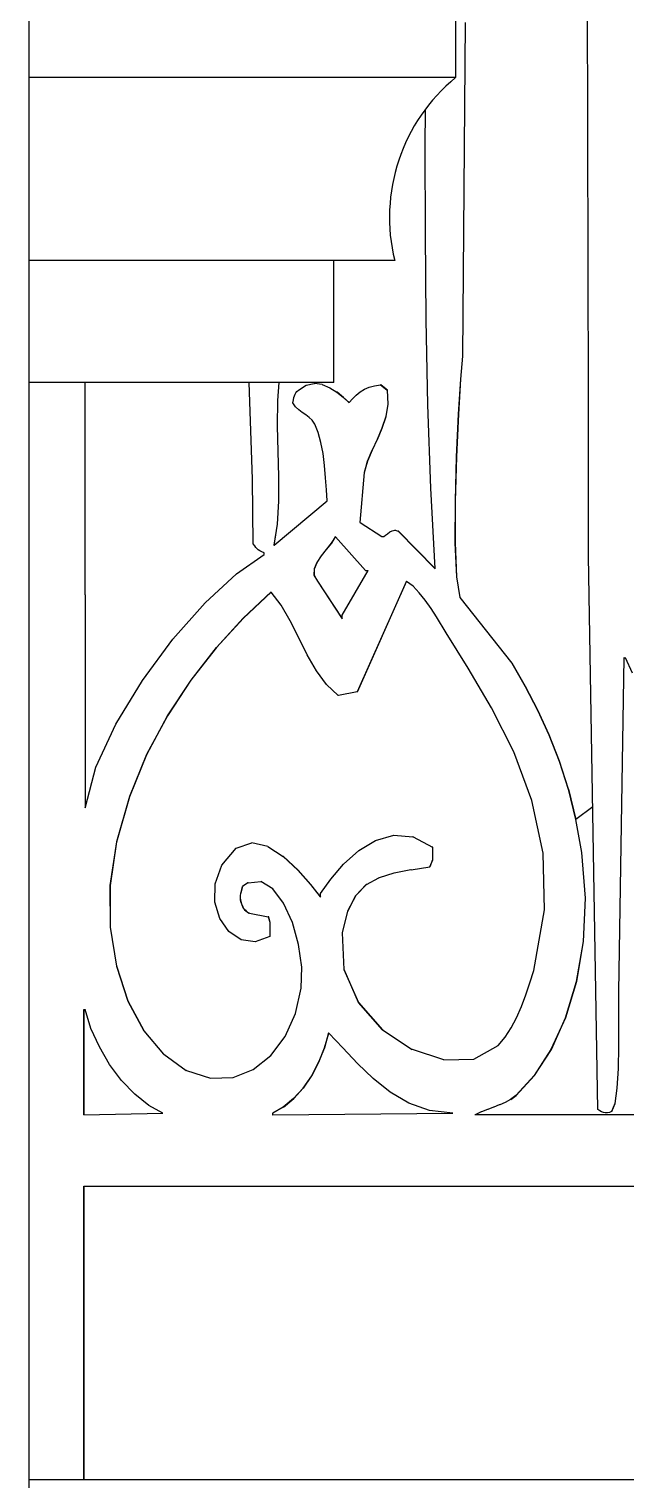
# Model space of a CAD drawing. Header units: inches. Extents: x 1397 to 20304, y -27267 to -746.
# Drawn here: x 14226.23 to 14231.13, y -21077.11 to -21065.21 of the extents above; entities that cross this region are included whole.
import ezdxf

# ---------------------------------------------------------------- set-up
doc = ezdxf.new("R2010")
doc.units = ezdxf.units.IN
doc.header["$LTSCALE"] = 17
doc.header["$MEASUREMENT"] = 0
doc.layers.add('25 BOT BAR', color=12, linetype='Continuous', lineweight=25)

msp = doc.modelspace()

# ---------------------------------------------------------------- linework, layer by layer
for p, q in [((14226.234, -21077.111), (14226.234, -21053.111)), ((14230.823, -21068.233), (14230.811, -21063.08)), ((14229.813, -21065.159), (14229.791, -21067.896)), ((14229.793, -21067.896), (14229.815, -21065.159)), ((14229.485, -21066.18), (14229.486, -21065.871)), ((14229.486, -21066.89), (14229.485, -21066.18)), ((14229.491, -21067.596), (14229.486, -21066.89)), ((14229.505, -21068.294), (14229.491, -21067.596)), ((14229.791, -21067.896), (14229.774, -21068.083)), ((14229.776, -21068.083), (14229.793, -21067.896)), ((14229.793, -21067.896), (14229.791, -21067.896)), ((14226.692, -21068.111), (14226.694, -21071.6)), ((14226.696, -21071.592), (14226.694, -21068.111)), ((14228.048, -21068.35), (14228.04, -21068.111)), ((14228.283, -21068.111), (14228.273, -21068.26)), ((14228.275, -21068.26), (14228.285, -21068.111)), ((14229.774, -21068.083), (14229.756, -21068.372)), ((14229.758, -21068.372), (14229.776, -21068.083)), ((14229.776, -21068.083), (14229.774, -21068.083)), ((14228.403, -21068.253), (14228.407, -21068.234)), ((14228.407, -21068.234), (14228.411, -21068.22)), ((14228.411, -21068.22), (14228.416, -21068.208)), ((14228.416, -21068.208), (14228.423, -21068.197)), ((14228.423, -21068.197), (14228.432, -21068.186)), ((14228.432, -21068.186), (14228.444, -21068.174)), ((14228.444, -21068.174), (14228.508, -21068.133)), ((14228.508, -21068.133), (14228.573, -21068.119)), ((14228.575, -21068.119), (14228.573, -21068.119)), ((14228.573, -21068.119), (14228.575, -21068.12)), ((14228.575, -21068.119), (14228.575, -21068.12)), ((14228.638, -21068.128), (14228.575, -21068.119)), ((14228.64, -21068.128), (14228.638, -21068.128)), ((14228.64, -21068.128), (14228.701, -21068.154)), ((14228.703, -21068.154), (14228.701, -21068.154)), ((14228.703, -21068.154), (14228.76, -21068.191)), ((14228.762, -21068.191), (14228.76, -21068.191)), ((14228.76, -21068.191), (14228.813, -21068.233)), ((14228.815, -21068.233), (14228.762, -21068.191)), ((14228.815, -21068.233), (14228.813, -21068.233)), ((14228.813, -21068.233), (14228.859, -21068.277)), ((14228.86, -21068.276), (14228.815, -21068.233)), ((14228.888, -21068.244), (14228.918, -21068.215)), ((14228.918, -21068.215), (14228.95, -21068.189)), ((14228.95, -21068.189), (14228.986, -21068.167)), ((14228.986, -21068.167), (14229.025, -21068.15)), ((14229.025, -21068.15), (14229.069, -21068.138)), ((14229.069, -21068.138), (14229.117, -21068.131)), ((14229.117, -21068.131), (14229.173, -21068.174)), ((14229.12, -21068.131), (14229.117, -21068.131)), ((14229.176, -21068.174), (14229.12, -21068.131)), ((14229.173, -21068.174), (14229.177, -21068.288)), ((14229.176, -21068.174), (14229.173, -21068.174)), ((14229.18, -21068.288), (14229.176, -21068.174)), ((14230.823, -21069.536), (14230.823, -21068.233)), ((14228.066, -21068.904), (14228.048, -21068.35)), ((14228.273, -21068.26), (14228.27, -21068.467)), ((14228.275, -21068.26), (14228.273, -21068.26)), ((14228.273, -21068.467), (14228.275, -21068.26)), ((14228.399, -21068.277), (14228.403, -21068.253)), ((14228.421, -21068.31), (14228.399, -21068.277)), ((14228.447, -21068.336), (14228.421, -21068.31)), ((14228.475, -21068.357), (14228.447, -21068.336)), ((14228.859, -21068.277), (14228.86, -21068.276)), ((14228.86, -21068.276), (14228.888, -21068.244)), ((14229.177, -21068.288), (14229.161, -21068.391)), ((14229.163, -21068.391), (14229.18, -21068.288)), ((14229.18, -21068.288), (14229.177, -21068.288)), ((14229.529, -21068.977), (14229.505, -21068.294)), ((14228.27, -21068.467), (14228.275, -21068.676)), ((14228.273, -21068.467), (14228.27, -21068.467)), ((14228.277, -21068.676), (14228.273, -21068.467)), ((14228.504, -21068.377), (14228.475, -21068.357)), ((14228.532, -21068.397), (14228.504, -21068.377)), ((14228.557, -21068.421), (14228.532, -21068.397)), ((14228.579, -21068.453), (14228.557, -21068.421)), ((14228.607, -21068.52), (14228.579, -21068.453)), ((14229.161, -21068.391), (14229.129, -21068.487)), ((14229.131, -21068.487), (14229.163, -21068.391)), ((14229.163, -21068.391), (14229.161, -21068.391)), ((14229.756, -21068.372), (14229.74, -21068.72)), ((14229.742, -21068.72), (14229.758, -21068.372)), ((14229.758, -21068.372), (14229.756, -21068.372)), ((14228.629, -21068.602), (14228.607, -21068.52)), ((14229.09, -21068.578), (14229.048, -21068.667)), ((14229.05, -21068.667), (14229.092, -21068.578)), ((14229.129, -21068.487), (14229.09, -21068.578)), ((14229.092, -21068.578), (14229.09, -21068.578)), ((14229.092, -21068.578), (14229.131, -21068.487)), ((14229.131, -21068.487), (14229.129, -21068.487)), ((14228.277, -21068.676), (14228.275, -21068.676)), ((14228.275, -21068.676), (14228.28, -21068.883)), ((14228.283, -21068.883), (14228.277, -21068.676)), ((14228.646, -21068.694), (14228.629, -21068.602)), ((14228.658, -21068.793), (14228.646, -21068.694)), ((14229.048, -21068.667), (14229.01, -21068.756)), ((14229.012, -21068.756), (14229.05, -21068.667)), ((14229.05, -21068.667), (14229.048, -21068.667)), ((14228.667, -21068.893), (14228.658, -21068.793)), ((14229.01, -21068.756), (14228.983, -21068.848)), ((14228.985, -21068.848), (14229.012, -21068.756)), ((14229.012, -21068.756), (14229.01, -21068.756)), ((14229.74, -21068.72), (14229.73, -21069.085)), ((14229.732, -21069.085), (14229.742, -21068.72)), ((14229.742, -21068.72), (14229.74, -21068.72)), ((14228.074, -21069.433), (14228.066, -21068.904)), ((14228.283, -21068.883), (14228.28, -21068.883)), ((14228.28, -21068.883), (14228.281, -21069.083)), ((14228.283, -21069.083), (14228.283, -21068.883)), ((14228.674, -21068.991), (14228.667, -21068.893)), ((14228.983, -21068.848), (14228.949, -21069.258)), ((14228.951, -21069.258), (14228.985, -21068.848)), ((14228.985, -21068.848), (14228.983, -21068.848)), ((14228.68, -21069.082), (14228.674, -21068.991)), ((14229.566, -21069.636), (14229.529, -21068.977)), ((14228.245, -21069.446), (14228.68, -21069.082)), ((14228.281, -21069.083), (14228.27, -21069.272)), ((14228.272, -21069.272), (14228.283, -21069.083)), ((14228.283, -21069.083), (14228.281, -21069.083)), ((14229.73, -21069.085), (14229.729, -21069.427)), ((14229.732, -21069.085), (14229.73, -21069.085)), ((14229.731, -21069.427), (14229.732, -21069.085)), ((14228.27, -21069.272), (14228.242, -21069.448)), ((14228.245, -21069.446), (14228.272, -21069.272)), ((14228.272, -21069.272), (14228.27, -21069.272)), ((14228.951, -21069.258), (14228.949, -21069.258)), ((14228.951, -21069.258), (14229.129, -21069.375)), ((14228.747, -21069.375), (14228.714, -21069.428)), ((14228.717, -21069.428), (14228.748, -21069.376)), ((14228.748, -21069.376), (14228.747, -21069.375)), ((14228.994, -21069.653), (14228.748, -21069.376)), ((14229.129, -21069.375), (14229.144, -21069.373)), ((14229.144, -21069.373), (14229.159, -21069.364)), ((14229.159, -21069.364), (14229.175, -21069.351)), ((14229.175, -21069.351), (14229.193, -21069.337)), ((14229.193, -21069.337), (14229.212, -21069.327)), ((14229.212, -21069.327), (14229.236, -21069.323)), ((14229.238, -21069.323), (14229.236, -21069.323)), ((14229.238, -21069.323), (14229.263, -21069.331)), ((14229.265, -21069.331), (14229.263, -21069.331)), ((14229.263, -21069.331), (14229.566, -21069.638)), ((14229.566, -21069.636), (14229.265, -21069.331)), ((14227.936, -21069.679), (14228.164, -21069.521)), ((14228.086, -21069.45), (14228.074, -21069.433)), ((14228.096, -21069.463), (14228.086, -21069.45)), ((14228.105, -21069.474), (14228.096, -21069.463)), ((14228.115, -21069.484), (14228.105, -21069.474)), ((14228.127, -21069.492), (14228.115, -21069.484)), ((14228.143, -21069.5), (14228.127, -21069.492)), ((14228.164, -21069.507), (14228.143, -21069.5)), ((14228.164, -21069.521), (14228.164, -21069.507)), ((14228.242, -21069.448), (14228.245, -21069.446)), ((14228.631, -21069.534), (14228.595, -21069.587)), ((14228.597, -21069.587), (14228.633, -21069.534)), ((14228.673, -21069.481), (14228.631, -21069.534)), ((14228.633, -21069.534), (14228.631, -21069.534)), ((14228.633, -21069.534), (14228.675, -21069.481)), ((14228.714, -21069.428), (14228.673, -21069.481)), ((14228.675, -21069.481), (14228.673, -21069.481)), ((14228.675, -21069.481), (14228.717, -21069.428)), ((14228.717, -21069.428), (14228.714, -21069.428)), ((14229.731, -21069.427), (14229.729, -21069.427)), ((14229.729, -21069.427), (14229.74, -21069.704)), ((14229.743, -21069.704), (14229.731, -21069.427)), ((14230.901, -21074.074), (14230.823, -21069.536)), ((14228.573, -21069.639), (14228.572, -21069.691)), ((14228.595, -21069.587), (14228.573, -21069.639)), ((14228.575, -21069.639), (14228.573, -21069.639)), ((14228.574, -21069.691), (14228.575, -21069.639)), ((14228.575, -21069.639), (14228.597, -21069.587)), ((14228.597, -21069.587), (14228.595, -21069.587)), ((14228.803, -21070.019), (14229.016, -21069.653)), ((14228.994, -21069.653), (14229.016, -21069.653)), ((14229.566, -21069.638), (14229.566, -21069.636)), ((14227.679, -21069.917), (14227.936, -21069.679)), ((14228.574, -21069.691), (14228.572, -21069.691)), ((14228.572, -21069.691), (14228.601, -21069.741)), ((14228.603, -21069.741), (14228.574, -21069.691)), ((14228.603, -21069.741), (14228.601, -21069.741)), ((14228.601, -21069.741), (14228.803, -21070.048)), ((14228.803, -21070.045), (14228.603, -21069.741)), ((14229.331, -21069.741), (14228.927, -21070.648)), ((14228.929, -21070.648), (14229.332, -21069.742)), ((14229.332, -21069.742), (14229.331, -21069.741)), ((14229.384, -21069.782), (14229.332, -21069.742)), ((14229.435, -21069.835), (14229.384, -21069.782)), ((14229.743, -21069.704), (14229.74, -21069.704)), ((14229.74, -21069.704), (14229.768, -21069.873)), ((14229.77, -21069.873), (14229.743, -21069.704)), ((14228.22, -21069.829), (14227.992, -21070.044)), ((14227.994, -21070.044), (14228.221, -21069.83)), ((14228.221, -21069.83), (14228.22, -21069.829)), ((14228.303, -21069.938), (14228.221, -21069.83)), ((14229.485, -21069.897), (14229.435, -21069.835)), ((14229.532, -21069.965), (14229.485, -21069.897)), ((14229.77, -21069.873), (14229.768, -21069.873)), ((14229.768, -21069.873), (14230.194, -21070.414)), ((14230.197, -21070.414), (14229.77, -21069.873)), ((14227.415, -21070.216), (14227.679, -21069.917)), ((14228.377, -21070.067), (14228.303, -21069.938)), ((14228.803, -21070.045), (14228.803, -21070.019)), ((14229.576, -21070.034), (14229.532, -21069.965)), ((14227.992, -21070.044), (14227.771, -21070.285)), ((14227.773, -21070.285), (14227.994, -21070.044)), ((14227.994, -21070.044), (14227.992, -21070.044)), ((14228.447, -21070.205), (14228.377, -21070.067)), ((14228.803, -21070.048), (14228.803, -21070.045)), ((14229.656, -21070.165), (14229.576, -21070.034)), ((14227.164, -21070.554), (14227.415, -21070.216)), ((14228.517, -21070.344), (14228.447, -21070.205)), ((14229.836, -21070.453), (14229.656, -21070.165)), ((14227.771, -21070.285), (14227.561, -21070.552)), ((14227.563, -21070.552), (14227.773, -21070.285)), ((14227.773, -21070.285), (14227.771, -21070.285)), ((14228.591, -21070.475), (14228.517, -21070.344)), ((14231.114, -21070.37), (14231.07, -21073.108)), ((14231.072, -21073.108), (14231.117, -21070.37)), ((14231.117, -21070.37), (14231.114, -21070.37)), ((14231.117, -21070.37), (14231.126, -21070.37)), ((14231.186, -21070.496), (14231.126, -21070.37)), ((14228.674, -21070.589), (14228.591, -21070.475)), ((14230.028, -21070.778), (14229.836, -21070.453)), ((14230.197, -21070.414), (14230.194, -21070.414)), ((14230.194, -21070.414), (14230.304, -21070.603)), ((14230.306, -21070.603), (14230.197, -21070.414)), ((14226.946, -21070.912), (14227.164, -21070.554)), ((14227.561, -21070.552), (14227.369, -21070.844)), ((14227.371, -21070.844), (14227.563, -21070.552)), ((14227.563, -21070.552), (14227.561, -21070.552)), ((14228.77, -21070.678), (14228.674, -21070.589)), ((14230.306, -21070.603), (14230.304, -21070.603)), ((14230.304, -21070.603), (14230.406, -21070.797)), ((14230.408, -21070.797), (14230.306, -21070.603)), ((14228.772, -21070.678), (14228.77, -21070.678)), ((14228.927, -21070.648), (14228.772, -21070.678)), ((14228.929, -21070.648), (14228.927, -21070.648)), ((14227.369, -21070.844), (14227.199, -21071.162)), ((14227.201, -21071.162), (14227.371, -21070.844)), ((14227.371, -21070.844), (14227.369, -21070.844)), ((14230.21, -21071.141), (14230.028, -21070.778)), ((14230.406, -21070.797), (14230.499, -21071.001)), ((14230.408, -21070.797), (14230.406, -21070.797)), ((14230.502, -21071.001), (14230.408, -21070.797)), ((14226.783, -21071.267), (14226.946, -21070.912)), ((14230.502, -21071.001), (14230.499, -21071.001)), ((14230.499, -21071.001), (14230.583, -21071.217)), ((14230.585, -21071.217), (14230.502, -21071.001)), ((14227.199, -21071.162), (14227.058, -21071.507)), ((14227.061, -21071.507), (14227.201, -21071.162)), ((14227.201, -21071.162), (14227.199, -21071.162)), ((14230.359, -21071.538), (14230.21, -21071.141)), ((14226.696, -21071.592), (14226.783, -21071.267)), ((14230.583, -21071.217), (14230.657, -21071.447)), ((14230.585, -21071.217), (14230.583, -21071.217)), ((14230.659, -21071.447), (14230.585, -21071.217)), ((14230.659, -21071.447), (14230.657, -21071.447)), ((14230.657, -21071.447), (14230.718, -21071.696)), ((14230.659, -21071.447), (14230.72, -21071.696)), ((14227.058, -21071.507), (14226.952, -21071.878)), ((14226.954, -21071.878), (14227.061, -21071.507)), ((14227.061, -21071.507), (14227.058, -21071.507)), ((14230.451, -21071.97), (14230.359, -21071.538)), ((14226.694, -21071.6), (14226.696, -21071.592)), ((14230.719, -21071.692), (14230.858, -21071.588)), ((14230.72, -21071.696), (14230.718, -21071.696)), ((14230.718, -21071.696), (14230.767, -21071.966)), ((14230.769, -21071.966), (14230.72, -21071.696)), ((14226.952, -21071.878), (14226.899, -21072.237)), ((14226.901, -21072.237), (14226.954, -21071.878)), ((14226.954, -21071.878), (14226.952, -21071.878)), ((14227.933, -21071.929), (14228.061, -21071.885)), ((14228.063, -21071.885), (14228.061, -21071.885)), ((14228.063, -21071.885), (14228.062, -21071.885)), ((14228.192, -21071.916), (14228.063, -21071.885)), ((14228.194, -21071.916), (14228.192, -21071.916)), ((14228.194, -21071.916), (14228.32, -21071.998)), ((14228.939, -21071.95), (14229.077, -21071.866)), ((14229.077, -21071.866), (14229.226, -21071.824)), ((14229.228, -21071.824), (14229.226, -21071.824)), ((14229.228, -21071.824), (14229.383, -21071.838)), ((14229.385, -21071.838), (14229.383, -21071.838)), ((14229.385, -21071.838), (14229.544, -21071.922)), ((14229.546, -21071.922), (14229.544, -21071.922)), ((14229.544, -21071.922), (14229.544, -21072.025)), ((14229.546, -21072.025), (14229.546, -21071.922)), ((14227.816, -21072.068), (14227.933, -21071.929)), ((14228.323, -21071.998), (14228.32, -21071.998)), ((14228.32, -21071.998), (14228.44, -21072.109)), ((14228.442, -21072.109), (14228.323, -21071.998)), ((14228.815, -21072.06), (14228.939, -21071.95)), ((14229.544, -21072.025), (14229.521, -21072.083)), ((14229.523, -21072.083), (14229.546, -21072.025)), ((14229.546, -21072.025), (14229.544, -21072.025)), ((14230.464, -21072.435), (14230.451, -21071.97)), ((14230.769, -21071.966), (14230.767, -21071.966)), ((14230.767, -21071.966), (14230.797, -21072.339)), ((14230.8, -21072.339), (14230.769, -21071.966)), ((14227.76, -21072.222), (14227.816, -21072.068)), ((14228.442, -21072.109), (14228.44, -21072.109)), ((14228.44, -21072.109), (14228.543, -21072.228)), ((14228.545, -21072.228), (14228.442, -21072.109)), ((14228.709, -21072.183), (14228.815, -21072.06)), ((14229.227, -21072.135), (14229.107, -21072.172)), ((14229.229, -21072.135), (14229.227, -21072.135)), ((14229.366, -21072.108), (14229.229, -21072.135)), ((14229.369, -21072.108), (14229.366, -21072.108)), ((14229.369, -21072.108), (14229.521, -21072.083)), ((14229.523, -21072.083), (14229.521, -21072.083)), ((14226.901, -21072.237), (14226.899, -21072.237)), ((14226.899, -21072.237), (14226.901, -21072.579)), ((14226.903, -21072.579), (14226.901, -21072.237)), ((14227.758, -21072.372), (14227.76, -21072.222)), ((14227.979, -21072.265), (14227.974, -21072.284)), ((14227.976, -21072.284), (14227.981, -21072.265)), ((14227.984, -21072.244), (14227.979, -21072.265)), ((14227.981, -21072.265), (14227.979, -21072.265)), ((14227.981, -21072.265), (14227.986, -21072.244)), ((14227.986, -21072.244), (14227.984, -21072.244)), ((14228.029, -21072.215), (14227.986, -21072.244)), ((14228.031, -21072.215), (14228.029, -21072.215)), ((14228.031, -21072.215), (14228.136, -21072.202)), ((14228.235, -21072.263), (14228.136, -21072.202)), ((14228.323, -21072.382), (14228.235, -21072.263)), ((14228.543, -21072.228), (14228.624, -21072.332)), ((14228.545, -21072.228), (14228.543, -21072.228)), ((14228.624, -21072.329), (14228.545, -21072.228)), ((14228.624, -21072.303), (14228.709, -21072.183)), ((14229, -21072.229), (14228.914, -21072.318)), ((14228.916, -21072.318), (14229.002, -21072.229)), ((14229.002, -21072.229), (14229, -21072.229)), ((14229.002, -21072.229), (14229.105, -21072.172)), ((14229.107, -21072.172), (14229.105, -21072.172)), ((14227.799, -21072.506), (14227.758, -21072.372)), ((14227.97, -21072.301), (14227.967, -21072.318)), ((14227.969, -21072.318), (14227.967, -21072.318)), ((14227.967, -21072.318), (14227.967, -21072.336)), ((14227.969, -21072.336), (14227.967, -21072.336)), ((14227.967, -21072.336), (14227.968, -21072.355)), ((14227.97, -21072.355), (14227.968, -21072.355)), ((14227.968, -21072.355), (14227.973, -21072.376)), ((14227.969, -21072.318), (14227.972, -21072.301)), ((14227.969, -21072.336), (14227.969, -21072.318)), ((14227.97, -21072.355), (14227.969, -21072.336)), ((14227.974, -21072.284), (14227.97, -21072.301)), ((14227.972, -21072.301), (14227.97, -21072.301)), ((14227.975, -21072.376), (14227.97, -21072.355)), ((14227.972, -21072.301), (14227.976, -21072.284)), ((14227.975, -21072.376), (14227.973, -21072.376)), ((14227.973, -21072.376), (14227.98, -21072.396)), ((14227.976, -21072.284), (14227.974, -21072.284)), ((14227.983, -21072.396), (14227.975, -21072.376)), ((14227.983, -21072.396), (14227.98, -21072.396)), ((14227.98, -21072.396), (14227.987, -21072.412)), ((14227.989, -21072.412), (14227.983, -21072.396)), ((14228.395, -21072.54), (14228.323, -21072.382)), ((14228.624, -21072.329), (14228.624, -21072.303)), ((14228.624, -21072.332), (14228.624, -21072.329)), ((14228.914, -21072.318), (14228.848, -21072.446)), ((14228.85, -21072.446), (14228.916, -21072.318)), ((14228.916, -21072.318), (14228.914, -21072.318)), ((14230.797, -21072.339), (14230.781, -21072.694)), ((14230.783, -21072.694), (14230.8, -21072.339)), ((14230.8, -21072.339), (14230.797, -21072.339)), ((14227.874, -21072.613), (14227.799, -21072.506)), ((14227.989, -21072.412), (14227.987, -21072.412)), ((14227.987, -21072.412), (14227.994, -21072.425)), ((14227.997, -21072.425), (14227.989, -21072.412)), ((14227.997, -21072.425), (14227.994, -21072.425)), ((14227.994, -21072.425), (14228.003, -21072.436)), ((14228.005, -21072.436), (14227.997, -21072.425)), ((14228.005, -21072.436), (14228.003, -21072.436)), ((14228.003, -21072.436), (14228.012, -21072.445)), ((14228.015, -21072.445), (14228.005, -21072.436)), ((14228.015, -21072.445), (14228.012, -21072.445)), ((14228.012, -21072.445), (14228.025, -21072.454)), ((14228.027, -21072.454), (14228.015, -21072.445)), ((14228.027, -21072.454), (14228.025, -21072.454)), ((14228.027, -21072.454), (14228.04, -21072.464)), ((14228.042, -21072.464), (14228.04, -21072.464)), ((14228.042, -21072.464), (14228.197, -21072.493)), ((14228.2, -21072.493), (14228.197, -21072.493)), ((14228.197, -21072.493), (14228.209, -21072.537)), ((14228.211, -21072.537), (14228.2, -21072.493)), ((14228.848, -21072.446), (14228.803, -21072.625)), ((14228.805, -21072.625), (14228.85, -21072.446)), ((14228.85, -21072.446), (14228.848, -21072.446)), ((14230.374, -21072.932), (14230.464, -21072.435)), ((14226.903, -21072.579), (14226.901, -21072.579)), ((14226.901, -21072.579), (14226.952, -21072.898)), ((14226.954, -21072.898), (14226.903, -21072.579)), ((14227.973, -21072.681), (14227.874, -21072.613)), ((14228.211, -21072.537), (14228.209, -21072.537)), ((14228.209, -21072.537), (14228.209, -21072.654)), ((14228.211, -21072.654), (14228.211, -21072.537)), ((14228.445, -21072.72), (14228.395, -21072.54)), ((14228.805, -21072.625), (14228.803, -21072.625)), ((14228.803, -21072.625), (14228.816, -21072.926)), ((14228.818, -21072.926), (14228.805, -21072.625)), ((14228.088, -21072.699), (14227.973, -21072.681)), ((14228.09, -21072.699), (14228.088, -21072.699)), ((14228.209, -21072.654), (14228.09, -21072.699)), ((14228.211, -21072.654), (14228.209, -21072.654)), ((14228.471, -21072.905), (14228.445, -21072.72)), ((14230.781, -21072.694), (14230.724, -21073.023)), ((14230.726, -21073.023), (14230.783, -21072.694)), ((14230.783, -21072.694), (14230.781, -21072.694)), ((14226.954, -21072.898), (14226.952, -21072.898)), ((14226.952, -21072.898), (14227.045, -21073.184)), ((14227.047, -21073.184), (14226.954, -21072.898)), ((14228.467, -21073.079), (14228.471, -21072.905)), ((14228.818, -21072.926), (14228.816, -21072.926)), ((14228.816, -21072.926), (14228.936, -21073.196)), ((14228.938, -21073.196), (14228.818, -21072.926)), ((14230.343, -21073.034), (14230.374, -21072.932)), ((14228.419, -21073.287), (14228.467, -21073.079)), ((14230.31, -21073.133), (14230.343, -21073.034)), ((14230.724, -21073.023), (14230.634, -21073.321)), ((14230.636, -21073.321), (14230.726, -21073.023)), ((14230.726, -21073.023), (14230.724, -21073.023)), ((14231.07, -21073.108), (14231.07, -21073.222)), ((14231.072, -21073.108), (14231.07, -21073.108)), ((14231.072, -21073.222), (14231.072, -21073.108)), ((14227.045, -21073.184), (14227.176, -21073.427)), ((14227.047, -21073.184), (14227.045, -21073.184)), ((14227.178, -21073.427), (14227.047, -21073.184)), ((14228.938, -21073.196), (14228.936, -21073.196)), ((14228.936, -21073.196), (14229.133, -21073.419)), ((14229.135, -21073.419), (14228.938, -21073.196)), ((14230.234, -21073.32), (14230.274, -21073.229)), ((14230.274, -21073.229), (14230.31, -21073.133)), ((14231.072, -21073.222), (14231.07, -21073.222)), ((14231.07, -21073.222), (14231.071, -21073.379)), ((14231.073, -21073.379), (14231.072, -21073.222)), ((14226.683, -21073.254), (14226.685, -21073.254)), ((14226.683, -21073.254), (14226.683, -21074.118)), ((14226.685, -21074.118), (14226.685, -21073.254)), ((14226.685, -21073.254), (14226.694, -21073.254)), ((14226.742, -21073.409), (14226.694, -21073.254)), ((14228.335, -21073.474), (14228.419, -21073.287)), ((14230.189, -21073.404), (14230.234, -21073.32)), ((14230.634, -21073.321), (14230.516, -21073.58)), ((14230.519, -21073.58), (14230.636, -21073.321)), ((14230.636, -21073.321), (14230.634, -21073.321)), ((14226.811, -21073.56), (14226.742, -21073.409)), ((14227.178, -21073.427), (14227.176, -21073.427)), ((14227.176, -21073.427), (14227.337, -21073.619)), ((14227.34, -21073.619), (14227.178, -21073.427)), ((14228.691, -21073.445), (14228.657, -21073.567)), ((14228.659, -21073.567), (14228.693, -21073.446)), ((14228.693, -21073.446), (14228.691, -21073.445)), ((14228.808, -21073.568), (14228.693, -21073.446)), ((14229.135, -21073.419), (14229.133, -21073.419)), ((14229.135, -21073.419), (14229.377, -21073.58)), ((14230.139, -21073.481), (14230.189, -21073.404)), ((14231.071, -21073.379), (14231.071, -21073.557)), ((14231.073, -21073.379), (14231.071, -21073.379)), ((14231.073, -21073.557), (14231.073, -21073.379)), ((14226.895, -21073.704), (14226.811, -21073.56)), ((14228.218, -21073.63), (14228.335, -21073.474)), ((14228.657, -21073.567), (14228.61, -21073.685)), ((14228.612, -21073.685), (14228.659, -21073.567)), ((14228.659, -21073.567), (14228.657, -21073.567)), ((14228.929, -21073.695), (14228.808, -21073.568)), ((14229.379, -21073.58), (14229.377, -21073.58)), ((14229.637, -21073.665), (14229.379, -21073.58)), ((14229.882, -21073.659), (14230.082, -21073.547)), ((14230.082, -21073.547), (14230.139, -21073.481)), ((14230.516, -21073.58), (14230.379, -21073.794)), ((14230.381, -21073.794), (14230.519, -21073.58)), ((14230.519, -21073.58), (14230.516, -21073.58)), ((14231.071, -21073.557), (14231.067, -21073.737)), ((14231.069, -21073.737), (14231.073, -21073.557)), ((14231.073, -21073.557), (14231.071, -21073.557)), ((14226.993, -21073.835), (14226.895, -21073.704)), ((14227.34, -21073.619), (14227.337, -21073.619)), ((14227.34, -21073.619), (14227.524, -21073.752)), ((14228.074, -21073.746), (14228.218, -21073.63)), ((14228.61, -21073.685), (14228.551, -21073.796)), ((14228.553, -21073.796), (14228.612, -21073.685)), ((14228.612, -21073.685), (14228.61, -21073.685)), ((14229.057, -21073.819), (14228.929, -21073.695)), ((14229.637, -21073.665), (14229.882, -21073.659)), ((14227.526, -21073.752), (14227.524, -21073.752)), ((14227.526, -21073.752), (14227.723, -21073.817)), ((14227.723, -21073.817), (14227.908, -21073.811)), ((14227.908, -21073.811), (14228.074, -21073.746)), ((14228.551, -21073.796), (14228.482, -21073.897)), ((14228.484, -21073.897), (14228.553, -21073.796)), ((14228.553, -21073.796), (14228.551, -21073.796)), ((14229.196, -21073.93), (14229.057, -21073.819)), ((14230.379, -21073.794), (14230.228, -21073.957)), ((14230.23, -21073.957), (14230.381, -21073.794)), ((14230.381, -21073.794), (14230.379, -21073.794)), ((14231.067, -21073.737), (14231.057, -21073.899)), ((14231.06, -21073.899), (14231.069, -21073.737)), ((14231.069, -21073.737), (14231.067, -21073.737)), ((14227.101, -21073.948), (14226.993, -21073.835)), ((14228.482, -21073.897), (14228.405, -21073.984)), ((14228.407, -21073.984), (14228.484, -21073.897)), ((14228.484, -21073.897), (14228.482, -21073.897)), ((14229.349, -21074.02), (14229.196, -21073.93)), ((14231.057, -21073.899), (14231.04, -21074.023)), ((14231.042, -21074.023), (14231.06, -21073.899)), ((14231.06, -21073.899), (14231.057, -21073.899)), ((14227.216, -21074.039), (14227.101, -21073.948)), ((14227.333, -21074.103), (14227.216, -21074.039)), ((14228.32, -21074.054), (14228.233, -21074.103)), ((14228.405, -21073.984), (14228.32, -21074.054)), ((14228.323, -21074.054), (14228.32, -21074.054)), ((14228.323, -21074.054), (14228.407, -21073.984)), ((14228.407, -21073.984), (14228.405, -21073.984)), ((14229.52, -21074.081), (14229.349, -21074.02)), ((14230.044, -21074.054), (14229.997, -21074.072)), ((14230.047, -21074.054), (14230.044, -21074.054)), ((14230.092, -21074.036), (14230.047, -21074.054)), ((14230.095, -21074.036), (14230.092, -21074.036)), ((14230.139, -21074.015), (14230.095, -21074.036)), ((14230.141, -21074.015), (14230.139, -21074.015)), ((14230.184, -21073.99), (14230.141, -21074.015)), ((14230.228, -21073.957), (14230.184, -21073.99)), ((14230.187, -21073.99), (14230.184, -21073.99)), ((14230.187, -21073.99), (14230.23, -21073.957)), ((14230.23, -21073.957), (14230.228, -21073.957)), ((14231.04, -21074.023), (14231.013, -21074.089)), ((14231.016, -21074.089), (14231.042, -21074.023)), ((14231.042, -21074.023), (14231.04, -21074.023)), ((14226.683, -21074.118), (14226.685, -21074.118)), ((14226.685, -21074.118), (14227.333, -21074.103)), ((14228.233, -21074.103), (14228.231, -21074.103)), ((14228.231, -21074.103), (14228.231, -21074.118)), ((14228.231, -21074.118), (14228.233, -21074.118)), ((14228.233, -21074.118), (14228.233, -21074.103)), ((14228.233, -21074.118), (14229.712, -21074.103)), ((14229.712, -21074.103), (14229.52, -21074.081)), ((14229.894, -21074.118), (14229.891, -21074.118)), ((14229.944, -21074.092), (14229.894, -21074.118)), ((14231.698, -21074.118), (14229.894, -21074.118)), ((14229.946, -21074.092), (14229.944, -21074.092)), ((14229.995, -21074.072), (14229.946, -21074.092)), ((14229.997, -21074.072), (14229.995, -21074.072)), ((14230.916, -21074.083), (14230.901, -21074.074)), ((14230.93, -21074.091), (14230.916, -21074.083)), ((14230.946, -21074.097), (14230.93, -21074.091)), ((14230.961, -21074.1), (14230.946, -21074.097)), ((14230.978, -21074.1), (14230.961, -21074.1)), ((14230.98, -21074.1), (14230.978, -21074.1)), ((14230.995, -21074.097), (14230.98, -21074.1)), ((14230.997, -21074.097), (14230.995, -21074.097)), ((14231.013, -21074.089), (14230.997, -21074.097)), ((14231.016, -21074.089), (14231.013, -21074.089)), ((14226.683, -21074.703), (14226.683, -21077.111)), ((14226.685, -21074.703), (14226.683, -21074.703)), ((14226.685, -21077.111), (14226.685, -21074.703)), ((14226.685, -21074.703), (14241.717, -21074.703)), ((14226.683, -21077.111), (14226.234, -21077.111)), ((14252.139, -21077.111), (14226.234, -21077.111)), ((14226.685, -21077.111), (14226.683, -21077.111))]:
    msp.add_line(p, q)
at = {"layer": '25 BOT BAR'}
for p, q in [((14226.234, -21083.486), (14226.234, -20985.111)), ((14229.734, -21065.611), (14229.734, -21064.611)), ((14229.734, -21065.611), (14226.234, -21065.611)), ((14229.234, -21067.111), (14226.234, -21067.111)), ((14228.734, -21068.111), (14228.734, -21067.111)), ((14228.734, -21068.111), (14226.234, -21068.111))]:
    msp.add_line(p, q, dxfattribs=at)
msp.add_arc((14230.674, -21066.758), 1.483, 129.3404, 193.7898, dxfattribs=at)

doc.saveas('drawing.dxf')
